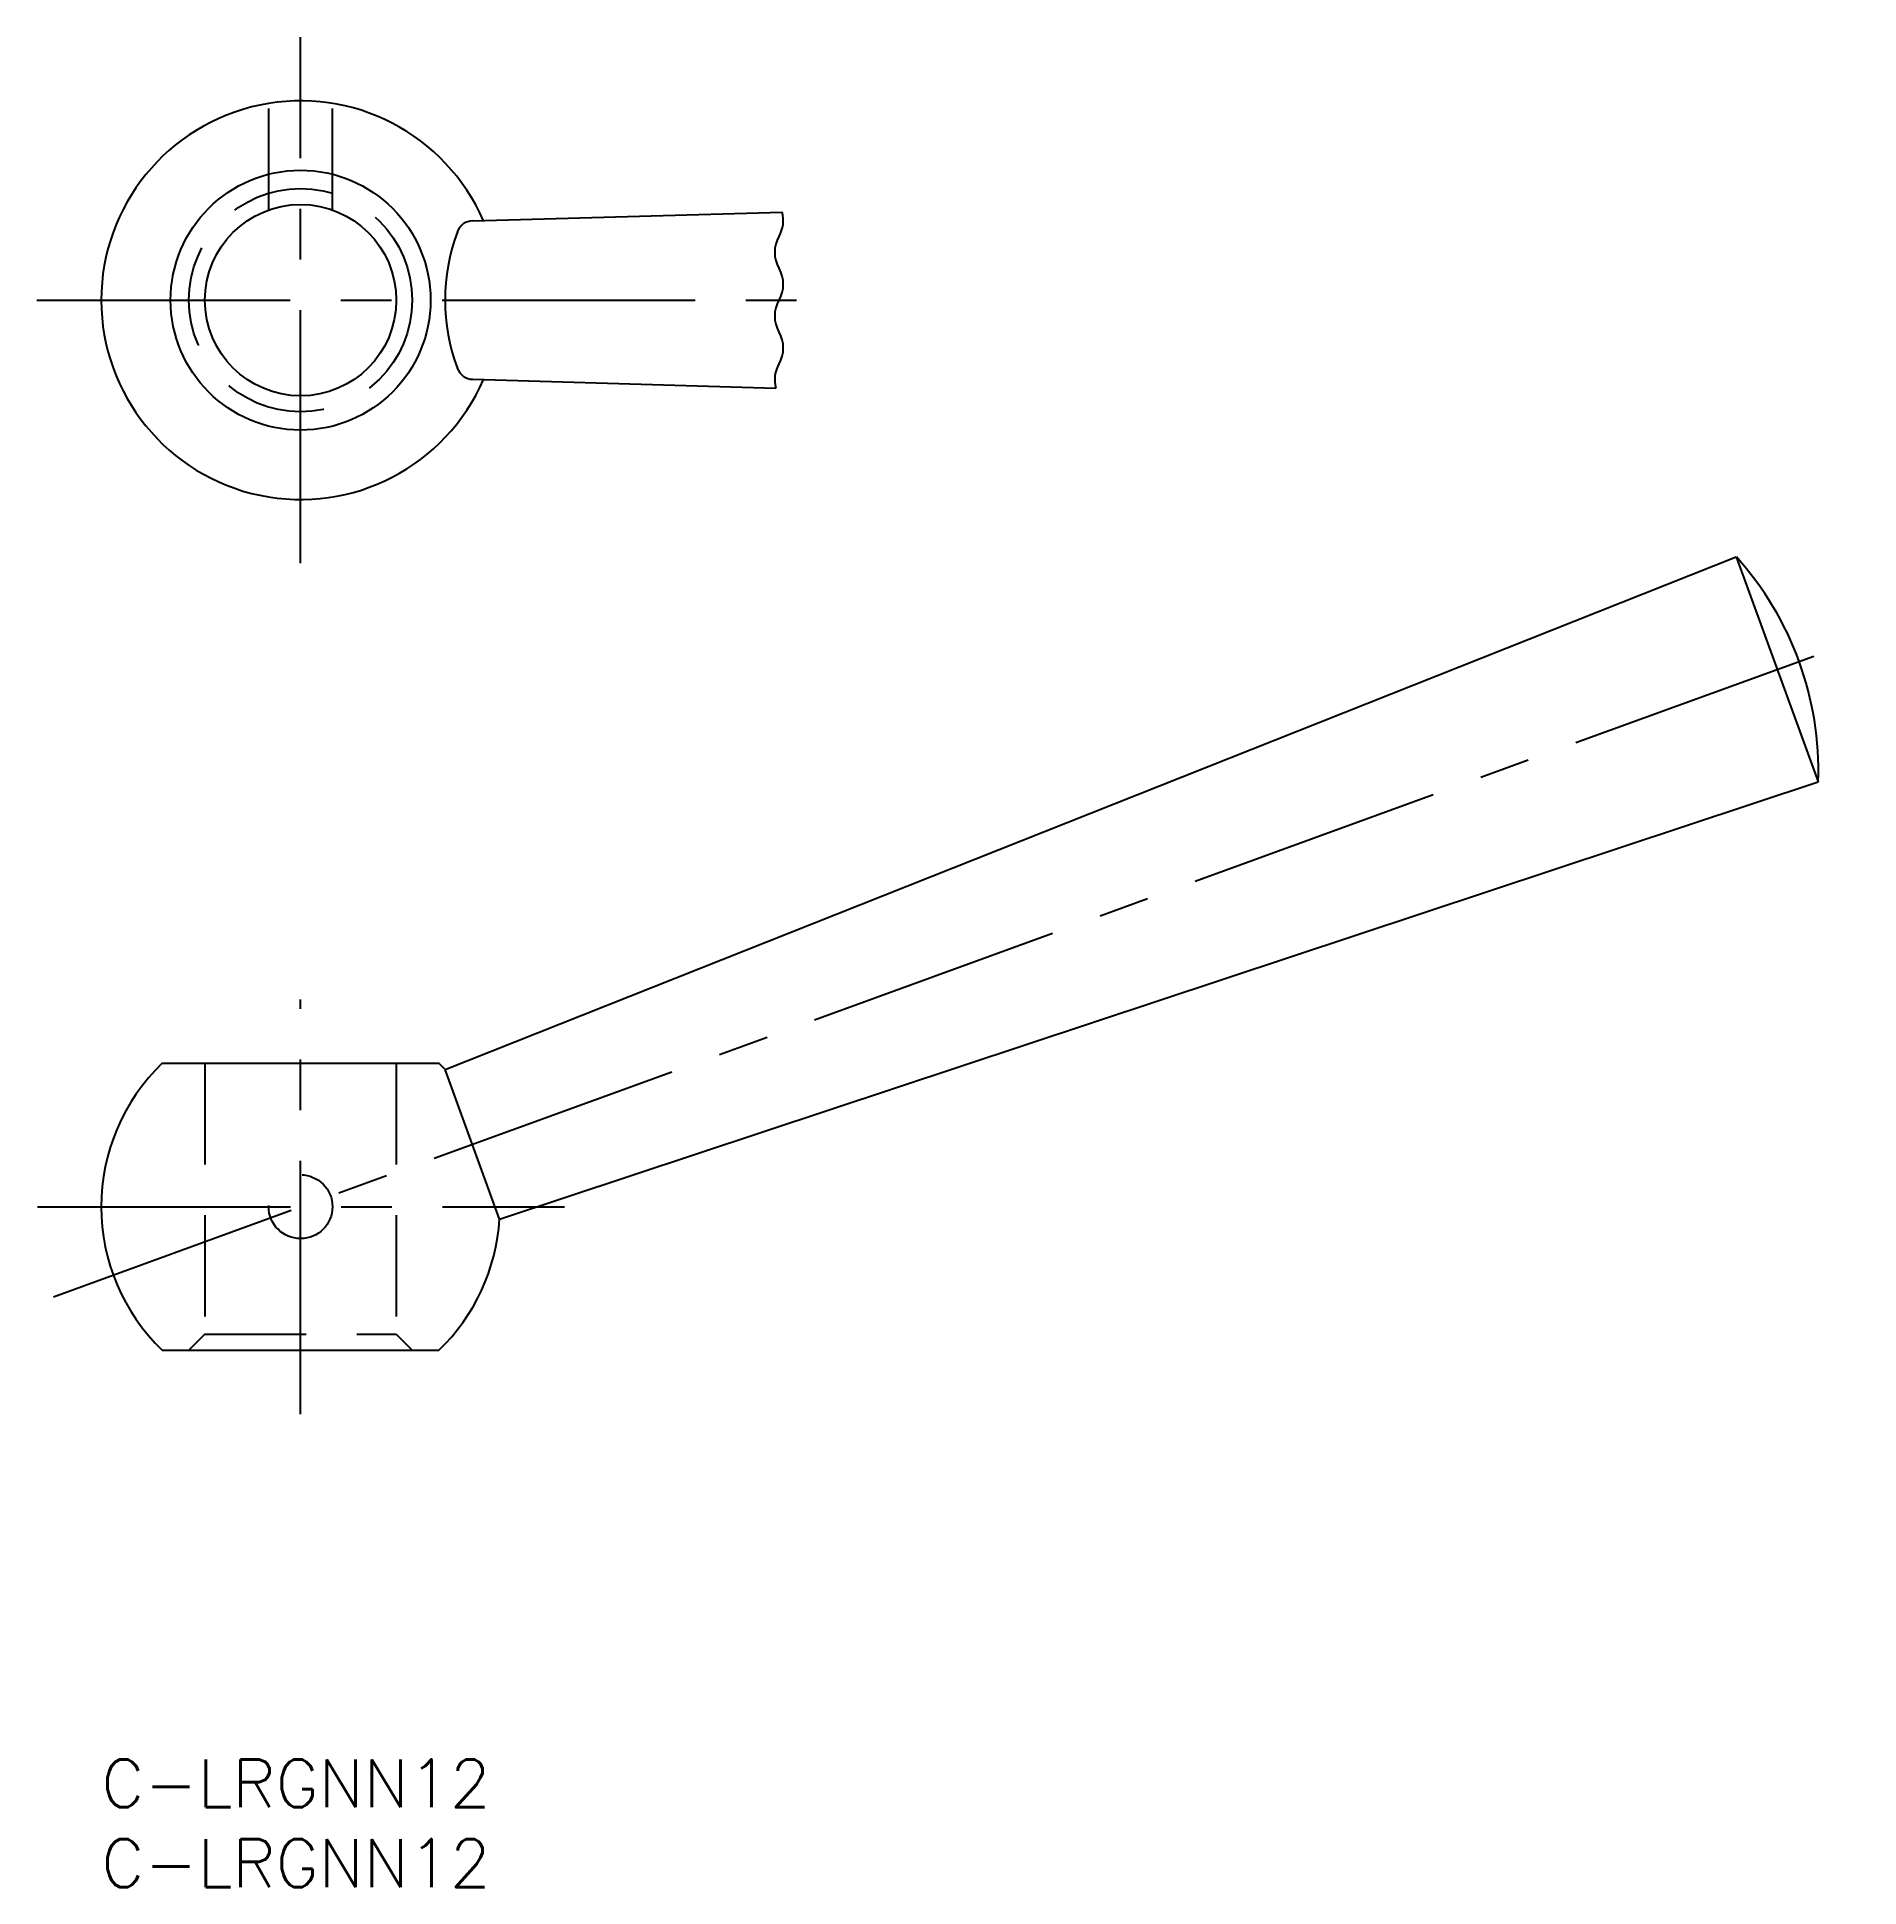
# Model space of a CAD drawing. Extents: x -4 to 110, y -8 to 108.
import ezdxf

# ---------------------------------------------------------------- set-up
doc = ezdxf.new("R2010")
doc.units = 0
doc.header["$LTSCALE"] = 0.5
doc.linetypes.add('CENTER', pattern=[50.8, 31.75, -6.35, 6.35, -6.35])
doc.linetypes.add('DASHED', pattern=[19.05, 12.7, -6.35])
doc.layers.get('0').update_dxf_attribs({"linetype": 'CONTINUOUS'})
doc.layers.add('CENTER', color=1, linetype='CENTER')
doc.styles.get("Standard").update_dxf_attribs({"font": 'txt.shx', "height": 3, "bigfont": 'bigfont.shx'})

# ---------------------------------------------------------------- blocks, each defined once
blk = doc.blocks.new('*U14')
at = {"color": 7, "linetype": 'CONTINUOUS'}
blk.add_text('C-LRGNN12', height=3, dxfattribs=at).set_placement((0, -3))
blk = doc.blocks.new('*U15')
at = {"color": 7, "linetype": 'CONTINUOUS'}
blk.add_text('C-LRGNN12', height=3, dxfattribs=at).set_placement((0, -8))

msp = doc.modelspace()

# ---------------------------------------------------------------- linework, layer by layer
at = {"color": 3, "linetype": 'DASHED'}
for p, q in [((10.5, 97.17), (10.5, 103.85)), ((14.5, 97.17), (14.5, 103.85)), ((6.5, 43.66), (6.5, 26.66)), ((18.5, 43.66), (18.5, 26.66)), ((6.5, 26.66), (5.5, 25.66)), ((6.5, 26.66), (18.5, 26.66)), ((18.5, 26.66), (19.5, 25.66))]:
    msp.add_line(p, q, dxfattribs=at)
at = {"color": 7, "linetype": 'CONTINUOUS'}
for p, q in [((23.3, 96.48), (42.7, 97.03)), ((23.3, 86.55), (42.3, 86)), ((21.56, 43.27), (102.53, 75.41)), ((102.53, 75.41), (107.66, 61.31)), ((24.98, 33.88), (107.66, 61.31)), ((3.83, 43.66), (21.17, 43.66)), ((24.98, 33.88), (21.56, 43.27)), ((3.83, 25.66), (21.17, 25.66))]:
    msp.add_line(p, q, dxfattribs=at)
for radius in [8.15, 6]:
    msp.add_circle((12.5, 91.51), radius, dxfattribs=at)
at = {"color": 3, "linetype": 'DASHED'}
for centre, radius in [((12.5, 91.51), 7), ((12.5, 34.66), 2)]:
    msp.add_circle(centre, radius, dxfattribs=at)
at = {"color": 7, "linetype": 'CONTINUOUS'}
for centre, radius, start, end in [((12.5, 91.51), 12.5, 23.4932, 336.5068), ((23.3, 95.45), 1.03, 90, 160.5849), ((33.77, 91.51), 12.21, 159.5054, 200.4946), ((23.3, 87.58), 1.03, 199.4151, 270), ((87.68, 62.02), 20, 357.9757, 42.0243), ((12.5, 34.66), 12.5, 133.9455, 226.0545), ((12.5, 34.66), 12.5, 43.5782, 46.0545), ((12.5, 34.66), 12.5, 313.9455, 356.4218)]:
    msp.add_arc(centre, radius, start, end, dxfattribs=at)
at = {"color": 3, "linetype": 'CONTINUOUS'}
for centre, start, end in [((40.77, 96.51), 330, 15.0954), ((44.23, 94.51), 150, 210), ((40.77, 92.51), 330, 30), ((44.23, 90.51), 150, 210), ((40.77, 88.51), 330, 30), ((44.23, 86.51), 150, 194.7541)]:
    msp.add_arc(centre, 2, start, end, dxfattribs=at)
at = {"layer": 'CENTER', "color": 1, "linetype": 'CENTER'}
for p, q in [((12.5, 75.01), (12.5, 108.01)), ((-4.03, 91.51), (46.5, 91.51)), ((-3, 29.01), (110.23, 70.23)), ((12.5, 21.66), (12.5, 47.66)), ((-4, 34.66), (29.06, 34.66))]:
    msp.add_line(p, q, dxfattribs=at)

# ---------------------------------------------------------------- block references
at = {"color": 7, "linetype": 'CONTINUOUS'}
for name in ['*U14', '*U15']:
    msp.add_blockref(name, (0, 0), dxfattribs=at)

doc.saveas('drawing.dxf')
